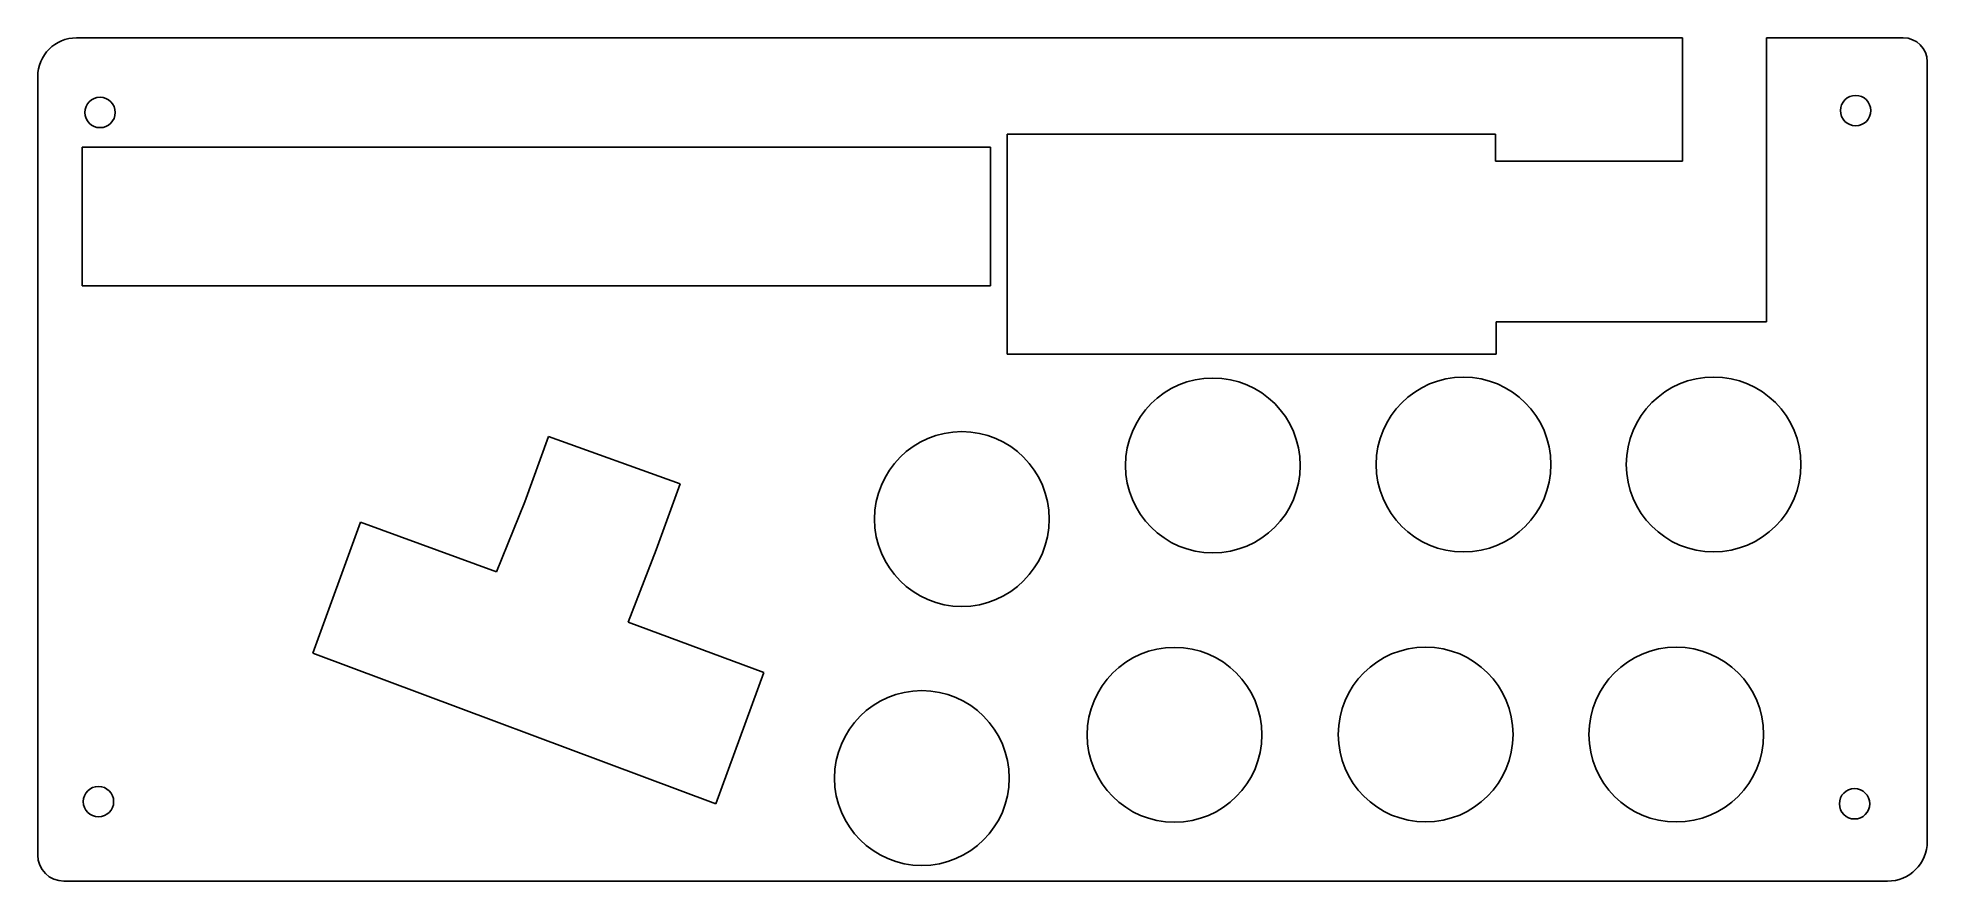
# Model space of a CAD drawing. Header units: millimetres. Extents: x -2 to 247, y -100 to 11.
import ezdxf

# ---------------------------------------------------------------- set-up
doc = ezdxf.new("R2010")
doc.units = ezdxf.units.MM
doc.layers.add('Pocket002', color=7, linetype='CONTINUOUS')

msp = doc.modelspace()

# ---------------------------------------------------------------- linework, layer by layer
at = {"layer": 'Pocket002'}
for p, q in [((2.94989, 10.7266), (2.94989, 10.7266, -5)), ((2.94989, 10.7266), (214.332, 10.7266)), ((2.94989, 10.7266, -5), (214.332, 10.7266, -5)), ((2.94989, 10.7266), (214.332, 10.7266)), ((2.94989, 10.7266, -5), (214.332, 10.7266, -5)), ((2.94989, 10.7266), (2.94989, 10.7266, -5)), ((214.332, -5.50359), (214.332, 10.7266)), ((214.332, -5.50359, -5), (214.332, 10.7266, -5)), ((214.332, 10.7266, -5), (214.332, 10.7266)), ((214.332, -5.50359), (214.332, 10.7266)), ((214.332, 10.7266, -5), (214.332, 10.7266)), ((214.332, -5.50359, -5), (214.332, 10.7266, -5)), ((225.416, 10.7266), (243.407, 10.7266)), ((225.416, -26.6359), (225.416, 10.7266)), ((225.416, 10.7266, -5), (243.407, 10.7266, -5)), ((225.416, -26.6359, -5), (225.416, 10.7266, -5)), ((225.416, 10.7266), (243.407, 10.7266)), ((225.416, 10.7266, -5), (243.407, 10.7266, -5)), ((225.416, 10.7266, -5), (225.416, 10.7266)), ((225.416, -26.6359), (225.416, 10.7266)), ((225.416, 10.7266, -5), (225.416, 10.7266)), ((225.416, -26.6359, -5), (225.416, 10.7266, -5)), ((243.407, 10.7266), (243.407, 10.7266, -5)), ((243.407, 10.7266), (243.407, 10.7266, -5)), ((246.552, 7.58096), (246.552, -94.9947)), ((246.552, 7.58096, -5), (246.552, -94.9947, -5)), ((246.552, 7.58096), (246.552, 7.58096, -5)), ((246.552, 7.58096), (246.552, -94.9947)), ((246.552, 7.58096, -5), (246.552, -94.9947, -5)), ((246.552, 7.58096), (246.552, 7.58096, -5)), ((-2.14326, 5.63346), (-2.14326, 5.63346, -5)), ((-2.14326, -96.7746), (-2.14326, 5.63346)), ((-2.14326, -96.7746, -5), (-2.14326, 5.63346, -5)), ((-2.14326, 5.63346), (-2.14326, 5.63346, -5)), ((-2.14326, -96.7746), (-2.14326, 5.63346)), ((-2.14326, -96.7746, -5), (-2.14326, 5.63346, -5)), ((8.04919, 0.90776), (8.04919, 0.90776, -5)), ((8.04919, 0.90776), (8.04919, 0.90776, -5)), ((239.133, 1.15289), (239.133, 1.15289, -5)), ((239.133, 1.15289), (239.133, 1.15289, -5)), ((125.466, -1.95564), (189.745, -1.95564)), ((125.466, -30.8719), (125.466, -1.95564)), ((125.466, -1.95564, -5), (189.745, -1.95564, -5)), ((125.466, -30.8719, -5), (125.466, -1.95564, -5)), ((125.466, -1.95564), (189.745, -1.95564)), ((125.466, -1.95564, -5), (189.745, -1.95564, -5)), ((125.466, -1.95564), (125.466, -1.95564, -5)), ((125.466, -30.8719), (125.466, -1.95564)), ((125.466, -1.95564), (125.466, -1.95564, -5)), ((125.466, -30.8719, -5), (125.466, -1.95564, -5)), ((189.745, -1.95564), (189.745, -5.50359)), ((189.745, -1.95564, -5), (189.745, -5.50359, -5)), ((189.745, -1.95564), (189.745, -5.50359)), ((189.745, -1.95564, -5), (189.745, -5.50359, -5)), ((189.745, -1.95564), (189.745, -1.95564, -5)), ((189.745, -1.95564), (189.745, -1.95564, -5)), ((3.6778, -21.8796), (3.6778, -3.67118)), ((3.6778, -3.67118), (123.261, -3.67118)), ((3.6778, -21.8796, -5), (3.6778, -3.67118, -5)), ((3.6778, -3.67118, -5), (123.261, -3.67118, -5)), ((3.6778, -21.8796), (3.6778, -3.67118)), ((3.6778, -3.67118), (3.6778, -3.67118, -5)), ((3.6778, -21.8796, -5), (3.6778, -3.67118, -5)), ((3.6778, -3.67118), (123.261, -3.67118)), ((3.6778, -3.67118, -5), (123.261, -3.67118, -5)), ((3.6778, -3.67118), (3.6778, -3.67118, -5)), ((123.261, -3.67118), (123.261, -21.8796)), ((123.261, -3.67118, -5), (123.261, -21.8796, -5)), ((123.261, -3.67118), (123.261, -3.67118, -5)), ((123.261, -3.67118), (123.261, -21.8796)), ((123.261, -3.67118, -5), (123.261, -21.8796, -5)), ((123.261, -3.67118), (123.261, -3.67118, -5)), ((189.745, -5.50359), (214.332, -5.50359)), ((189.745, -5.50359, -5), (214.332, -5.50359, -5)), ((189.745, -5.50359), (214.332, -5.50359)), ((189.745, -5.50359, -5), (214.332, -5.50359, -5)), ((189.745, -5.50359), (189.745, -5.50359, -5)), ((189.745, -5.50359), (189.745, -5.50359, -5)), ((214.332, -5.50359), (214.332, -5.50359, -5)), ((214.332, -5.50359), (214.332, -5.50359, -5)), ((123.261, -21.8796), (3.6778, -21.8796)), ((123.261, -21.8796, -5), (3.6778, -21.8796, -5)), ((3.6778, -21.8796), (3.6778, -21.8796, -5)), ((123.261, -21.8796), (3.6778, -21.8796)), ((3.6778, -21.8796), (3.6778, -21.8796, -5)), ((123.261, -21.8796, -5), (3.6778, -21.8796, -5)), ((123.261, -21.8796), (123.261, -21.8796, -5)), ((123.261, -21.8796), (123.261, -21.8796, -5)), ((189.806, -26.6359), (225.416, -26.6359)), ((189.806, -30.8719), (189.806, -26.6359)), ((189.806, -26.6359, -5), (225.416, -26.6359, -5)), ((189.806, -30.8719, -5), (189.806, -26.6359, -5)), ((189.806, -26.6359), (225.416, -26.6359)), ((189.806, -26.6359, -5), (225.416, -26.6359, -5)), ((189.806, -26.6359), (189.806, -26.6359, -5)), ((189.806, -30.8719), (189.806, -26.6359)), ((189.806, -26.6359), (189.806, -26.6359, -5)), ((189.806, -30.8719, -5), (189.806, -26.6359, -5)), ((225.416, -26.6359), (225.416, -26.6359, -5)), ((225.416, -26.6359), (225.416, -26.6359, -5)), ((189.806, -30.8719), (125.466, -30.8719)), ((189.806, -30.8719, -5), (125.466, -30.8719, -5)), ((125.466, -30.8719), (125.466, -30.8719, -5)), ((189.806, -30.8719), (125.466, -30.8719)), ((125.466, -30.8719), (125.466, -30.8719, -5)), ((189.806, -30.8719, -5), (125.466, -30.8719, -5)), ((189.806, -30.8719), (189.806, -30.8719, -5)), ((189.806, -30.8719), (189.806, -30.8719, -5)), ((61.9544, -50.3226), (65.087, -41.7096)), ((61.9544, -50.3226, -5), (65.087, -41.7096, -5)), ((61.9544, -50.3226), (65.087, -41.7096)), ((61.9544, -50.3226, -5), (65.087, -41.7096, -5)), ((65.087, -41.7096), (82.411, -47.9487)), ((65.087, -41.7096, -5), (82.411, -47.9487, -5)), ((65.087, -41.7096), (82.411, -47.9487)), ((65.087, -41.7096, -5), (82.411, -47.9487, -5)), ((65.087, -41.7096), (65.087, -41.7096, -5)), ((65.087, -41.7096), (65.087, -41.7096, -5)), ((164.03, -45.5313), (164.03, -45.5313, -5)), ((164.03, -45.5313), (164.03, -45.5313, -5)), ((197.021, -45.4089), (197.021, -45.4089, -5)), ((197.021, -45.4089), (197.021, -45.4089, -5)), ((229.939, -45.401), (229.939, -45.401, -5)), ((229.939, -45.401), (229.939, -45.401, -5)), ((79.2356, -56.6277), (82.411, -47.9487)), ((79.2356, -56.6277, -5), (82.411, -47.9487, -5)), ((79.2356, -56.6277), (82.411, -47.9487)), ((79.2356, -56.6277, -5), (82.411, -47.9487, -5)), ((82.411, -47.9487), (82.411, -47.9487, -5)), ((82.411, -47.9487), (82.411, -47.9487, -5)), ((61.9544, -50.3226), (58.2197, -59.5375)), ((61.9544, -50.3226, -5), (58.2197, -59.5375, -5)), ((61.9544, -50.3226), (58.2197, -59.5375)), ((61.9544, -50.3226, -5), (58.2197, -59.5375, -5)), ((61.9544, -50.3226), (61.9544, -50.3226, -5)), ((61.9544, -50.3226), (61.9544, -50.3226, -5)), ((40.3474, -52.975), (34.0657, -70.232)), ((40.3474, -52.975, -5), (34.0657, -70.232, -5)), ((40.3474, -52.975), (34.0657, -70.232)), ((40.3474, -52.975, -5), (34.0657, -70.232, -5)), ((40.3474, -52.975), (58.2197, -59.5375)), ((40.3474, -52.975, -5), (58.2197, -59.5375, -5)), ((40.3474, -52.975), (58.2197, -59.5375)), ((40.3474, -52.975, -5), (58.2197, -59.5375, -5)), ((40.3474, -52.975), (40.3474, -52.975, -5)), ((40.3474, -52.975), (40.3474, -52.975, -5)), ((130.988, -52.5802), (130.988, -52.5802, -5)), ((130.988, -52.5802), (130.988, -52.5802, -5)), ((79.2356, -56.6277), (75.5554, -66.136)), ((79.2356, -56.6277, -5), (75.5554, -66.136, -5)), ((79.2356, -56.6277), (75.5554, -66.136)), ((79.2356, -56.6277, -5), (75.5554, -66.136, -5)), ((79.2356, -56.6277), (79.2356, -56.6277, -5)), ((79.2356, -56.6277), (79.2356, -56.6277, -5)), ((58.2197, -59.5375), (58.2197, -59.5375, -5)), ((58.2197, -59.5375), (58.2197, -59.5375, -5)), ((75.5554, -66.136), (93.4166, -72.7756)), ((75.5554, -66.136, -5), (93.4166, -72.7756, -5)), ((75.5554, -66.136), (93.4166, -72.7756)), ((75.5554, -66.136, -5), (93.4166, -72.7756, -5)), ((75.5554, -66.136), (75.5554, -66.136, -5)), ((75.5554, -66.136), (75.5554, -66.136, -5)), ((34.0657, -70.232), (87.1238, -90.0486)), ((34.0657, -70.232, -5), (87.1238, -90.0486, -5)), ((34.0657, -70.232), (34.0657, -70.232, -5)), ((34.0657, -70.232), (87.1238, -90.0486)), ((34.0657, -70.232, -5), (87.1238, -90.0486, -5)), ((34.0657, -70.232), (34.0657, -70.232, -5)), ((93.4166, -72.7756), (87.1238, -90.0486)), ((93.4166, -72.7756, -5), (87.1238, -90.0486, -5)), ((93.4166, -72.7756), (87.1238, -90.0486)), ((93.4166, -72.7756, -5), (87.1238, -90.0486, -5)), ((93.4166, -72.7756), (93.4166, -72.7756, -5)), ((93.4166, -72.7756), (93.4166, -72.7756, -5)), ((158.98, -80.9628), (158.98, -80.9628, -5)), ((158.98, -80.9628), (158.98, -80.9628, -5)), ((192.037, -80.9206), (192.037, -80.9206, -5)), ((192.037, -80.9206), (192.037, -80.9206, -5)), ((225.022, -80.9288), (225.022, -80.9288, -5)), ((225.022, -80.9288), (225.022, -80.9288, -5)), ((125.723, -86.6552), (125.723, -86.6552, -5)), ((125.723, -86.6552), (125.723, -86.6552, -5)), ((7.84222, -89.7545), (7.84222, -89.7545, -5)), ((7.84222, -89.7545), (7.84222, -89.7545, -5)), ((87.1238, -90.0486), (87.1238, -90.0486, -5)), ((87.1238, -90.0486), (87.1238, -90.0486, -5)), ((238.989, -90.0368), (238.989, -90.0368, -5)), ((238.989, -90.0368), (238.989, -90.0368, -5)), ((-2.14326, -96.7746), (-2.14326, -96.7746, -5)), ((-2.14326, -96.7746), (-2.14326, -96.7746, -5)), ((246.552, -94.9947), (246.552, -94.9947, -5)), ((246.552, -94.9947), (246.552, -94.9947, -5)), ((1.30016, -100.218), (1.30016, -100.218, -5)), ((241.329, -100.218), (1.30016, -100.218)), ((241.329, -100.218, -5), (1.30016, -100.218, -5)), ((1.30016, -100.218), (1.30016, -100.218, -5)), ((241.329, -100.218), (1.30016, -100.218)), ((241.329, -100.218, -5), (1.30016, -100.218, -5)), ((241.329, -100.218), (241.329, -100.218, -5)), ((241.329, -100.218), (241.329, -100.218, -5))]:
    msp.add_line(p, q, dxfattribs=at)
for centre, radius in [((6.04919, 0.90776), 2), ((6.04919, 0.90776), 2), ((6.04919, 0.90776), 2), ((6.04919, 0.90776), 2), ((237.133, 1.15289), 2), ((237.133, 1.15289), 2), ((237.133, 1.15289), 2), ((237.133, 1.15289), 2), ((152.53, -45.5313), 11.5), ((152.53, -45.5313), 11.5), ((152.53, -45.5313), 11.5), ((152.53, -45.5313), 11.5), ((185.521, -45.4089), 11.5), ((185.521, -45.4089), 11.5), ((185.521, -45.4089), 11.5), ((185.521, -45.4089), 11.5), ((218.439, -45.401), 11.5), ((218.439, -45.401), 11.5), ((218.439, -45.401), 11.5), ((218.439, -45.401), 11.5), ((119.488, -52.5802), 11.5), ((119.488, -52.5802), 11.5), ((119.488, -52.5802), 11.5), ((119.488, -52.5802), 11.5), ((147.48, -80.9628), 11.5), ((147.48, -80.9628), 11.5), ((147.48, -80.9628), 11.5), ((147.48, -80.9628), 11.5), ((180.537, -80.9206), 11.5), ((180.537, -80.9206), 11.5), ((180.537, -80.9206), 11.5), ((180.537, -80.9206), 11.5), ((213.522, -80.9288), 11.5), ((213.522, -80.9288), 11.5), ((213.522, -80.9288), 11.5), ((213.522, -80.9288), 11.5), ((114.223, -86.6552), 11.5), ((114.223, -86.6552), 11.5), ((114.223, -86.6552), 11.5), ((114.223, -86.6552), 11.5), ((5.84222, -89.7545), 2), ((5.84222, -89.7545), 2), ((5.84222, -89.7545), 2), ((5.84222, -89.7545), 2), ((236.989, -90.0368), 2), ((236.989, -90.0368), 2), ((236.989, -90.0368), 2), ((236.989, -90.0368), 2)]:
    msp.add_circle(centre, radius, dxfattribs=at)
for centre, radius, start, end in [((2.94989, 5.63346), 5.09315, 90, 180), ((2.94989, 5.63346, -5), 5.09315, 90, 180), ((2.94989, 5.63346), 5.09315, 90, 180), ((2.94989, 5.63346, -5), 5.09315, 90, 180), ((243.407, 7.58096), 3.14564, 0, 90), ((243.407, 7.58096, -5), 3.14564, 0, 90), ((243.407, 7.58096), 3.14564, 0, 90), ((243.407, 7.58096, -5), 3.14564, 0, 90), ((1.30016, -96.7746), 3.44342, 180, -90), ((1.30016, -96.7746, -5), 3.44342, 180, -90), ((1.30016, -96.7746), 3.44342, 180, -90), ((1.30016, -96.7746, -5), 3.44342, 180, -90), ((241.329, -94.9947), 5.22335, -90, 0), ((241.329, -94.9947, -5), 5.22335, -90, 0), ((241.329, -94.9947), 5.22335, -90, 0), ((241.329, -94.9947, -5), 5.22335, -90, 0)]:
    msp.add_arc(centre, radius, start, end, dxfattribs=at)

doc.saveas('drawing.dxf')
